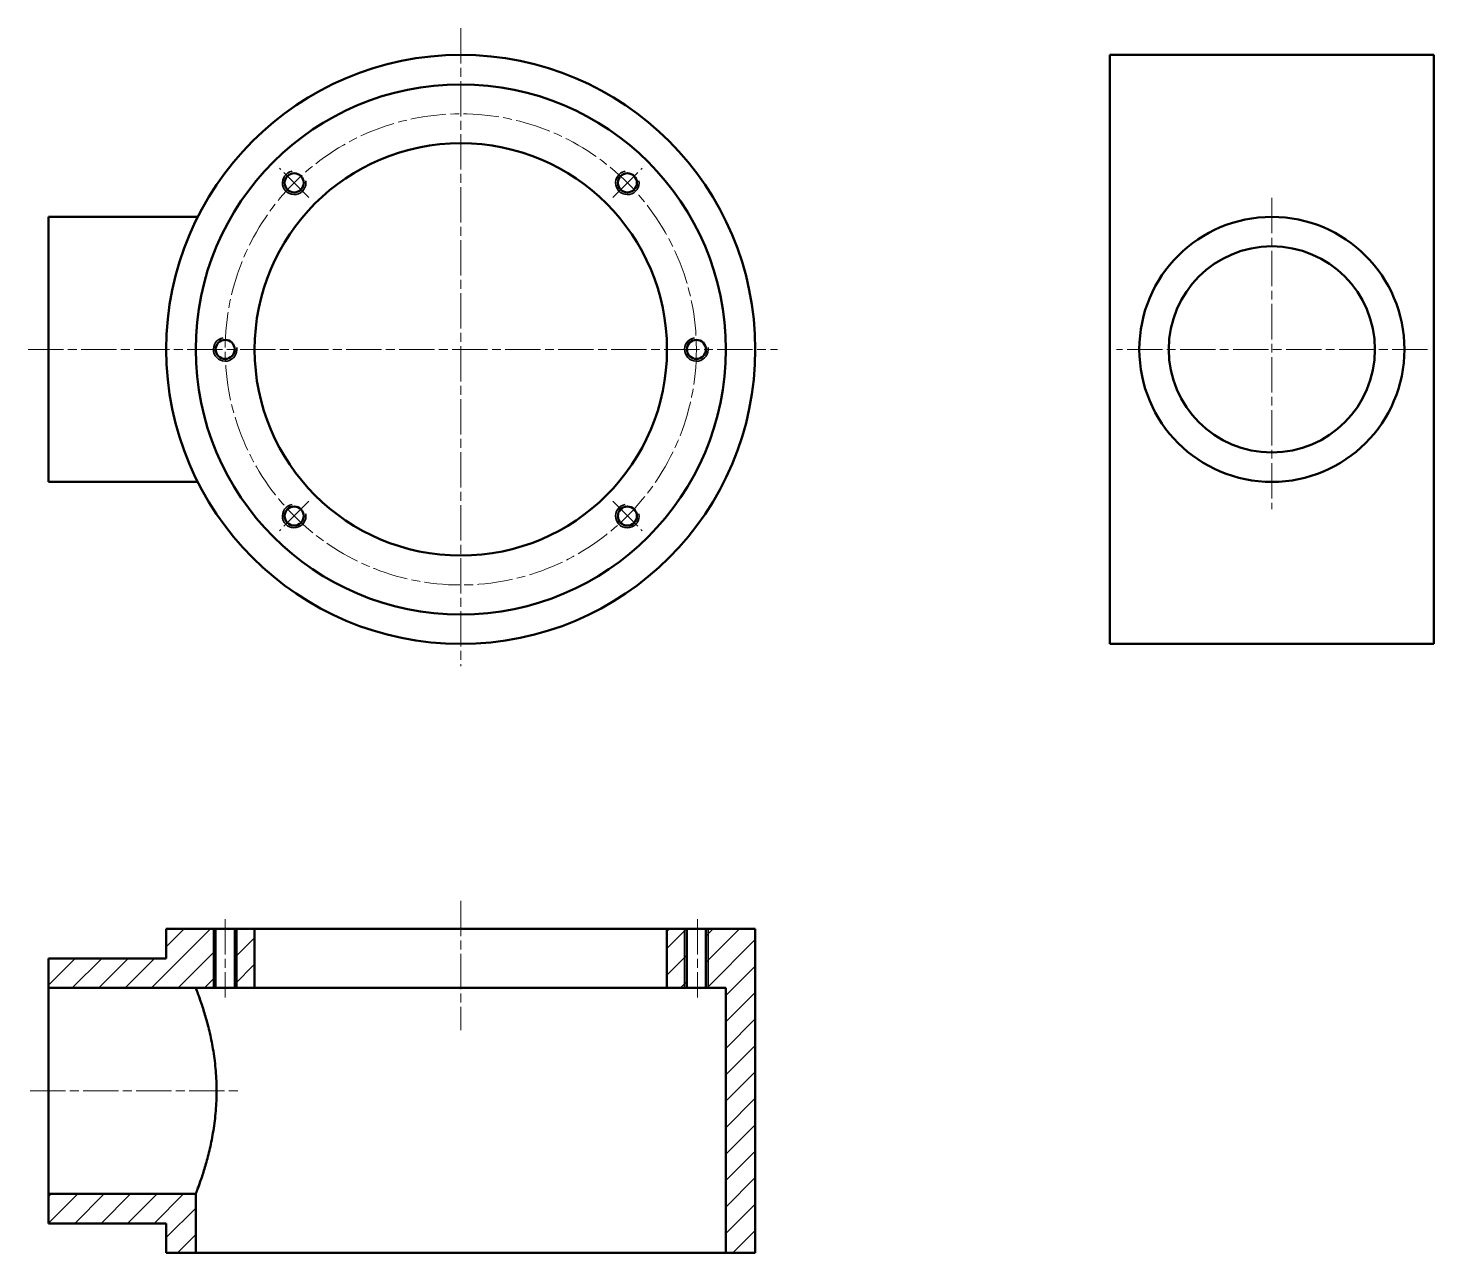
# Model space of a CAD drawing. Header units: millimetres. Extents: x 180 to 419, y 286 to 494.
import ezdxf

# ---------------------------------------------------------------- set-up
doc = ezdxf.new("R2010")
doc.units = ezdxf.units.MM
doc.linetypes.add('AM_ISO08W050x2', pattern=[9, 6, -0.75, 1.5, -0.75])
doc.layers.add('Hatch (ISO)', color=7, linetype='Continuous', lineweight=25, true_color=0xff0080)
for name, color, linetype, lineweight in [('Netmanh', 5, 'Continuous', 13), ('Visible (ISO)', 7, 'Continuous', 50), ('Visible Narrow (ISO)', 7, 'Continuous', 35)]:
    doc.layers.add(name, color=color, linetype=linetype, lineweight=lineweight)

msp = doc.modelspace()

# ---------------------------------------------------------------- hatches: boundary and pattern name
at = {"layer": 'Netmanh'}
h = msp.add_hatch(dxfattribs=at)
h.set_pattern_fill('ANSI31', color=256)
h.paths.add_polyline_path([(211.34, 341.07), (203.49, 341.07), (203.34, 340.92), (203.34, 336.07), (183.34, 336.07), (183.34, 331.07), (208.34, 331.07), (211.34, 331.07)])
h = msp.add_hatch(dxfattribs=at)
h.set_pattern_fill('ANSI31', color=256)
h.paths.add_polyline_path([(303.34, 341.07), (295.34, 341.07), (295.34, 331.07), (298.34, 331.07), (298.34, 286.07), (303.34, 286.07)])
h.paths.add_polyline_path([(208.34, 296.07), (183.34, 296.07), (183.34, 291.07), (203.34, 291.07), (203.34, 286.07), (208.34, 286.07)])
h = msp.add_hatch(dxfattribs=at)
h.set_pattern_fill('ANSI31', color=256)
h.paths.add_polyline_path([(211.72, 341.07), (211.34, 341.07), (211.34, 331.07), (211.72, 331.07)])
h.paths.add_polyline_path([(215.34, 341.07), (214.96, 341.07), (214.96, 331.07), (215.34, 331.07)])
h.paths.add_polyline_path([(218.34, 341.07), (215.34, 341.07), (215.34, 331.07), (218.34, 331.07)])
h.paths.add_polyline_path([(291.34, 341.07), (288.8, 341.07), (288.34, 340.61), (288.34, 331.07), (291.34, 331.07)])
h.paths.add_polyline_path([(291.72, 341.07), (291.34, 341.07), (291.34, 331.07), (291.72, 331.07)])
h.paths.add_polyline_path([(295.34, 341.07), (294.96, 341.07), (294.96, 331.07), (295.34, 331.07)])

# ---------------------------------------------------------------- linework, layer by layer
at = {"layer": 'Hatch (ISO)', "linetype": 'Continuous'}
for p, q in [((203.34, 340.92), (203.49, 341.07)), ((288.34, 340.61), (288.8, 341.07))]:
    msp.add_line(p, q, dxfattribs=at)
at = {"layer": 'Netmanh', "linetype": 'AM_ISO08W050x2'}
for p, q in [((253.34, 494.01), (253.34, 385.68)), ((227.55, 465.24), (222.56, 470.24)), ((279.13, 465.24), (284.12, 470.24)), ((391.03, 465.17), (391.03, 412.35)), ((179.89, 439.46), (307.11, 439.46)), ((417.44, 439.46), (364.63, 439.46)), ((227.55, 413.67), (222.56, 408.68)), ((279.13, 413.67), (284.12, 408.68)), ((253.34, 345.84), (253.34, 323.9)), ((213.34, 342.73), (213.34, 329.4)), ((293.53, 342.73), (293.53, 329.4)), ((180.23, 313.57), (215.76, 313.57))]:
    msp.add_line(p, q, dxfattribs=at)
msp.add_circle((253.34, 439.46), 40, dxfattribs=at)
at = {"layer": 'Visible (ISO)'}
for p, q in [((418.53, 489.46), (363.53, 489.46)), ((363.53, 489.46), (363.53, 389.46)), ((418.53, 389.46), (418.53, 489.46)), ((183.34, 461.96), (208.69, 461.96)), ((183.34, 461.96), (183.34, 416.96)), ((183.34, 416.96), (208.69, 416.96)), ((418.53, 389.46), (363.53, 389.46)), ((203.34, 341.07), (203.34, 336.07)), ((211.72, 341.07), (203.34, 341.07)), ((211.72, 341.07), (214.96, 341.07)), ((211.72, 331.07), (211.72, 341.07)), ((218.34, 341.07), (214.96, 341.07)), ((214.96, 341.07), (214.96, 331.07)), ((218.34, 341.07), (288.34, 341.07)), ((218.34, 331.07), (218.34, 341.07)), ((288.34, 341.07), (288.34, 331.07)), ((291.72, 341.07), (288.34, 341.07)), ((291.72, 341.07), (294.96, 341.07)), ((291.72, 331.07), (291.72, 341.07)), ((303.34, 341.07), (294.96, 341.07)), ((294.96, 341.07), (294.96, 331.07)), ((303.34, 286.07), (303.34, 341.07)), ((183.34, 336.07), (183.34, 331.07)), ((203.34, 336.07), (183.34, 336.07)), ((183.34, 296.07), (183.34, 331.07)), ((183.34, 331.07), (208.34, 331.07)), ((208.34, 331.07), (211.72, 331.07)), ((214.96, 331.07), (211.72, 331.07)), ((214.96, 331.07), (218.34, 331.07)), ((218.34, 331.07), (288.34, 331.07)), ((288.34, 331.07), (291.72, 331.07)), ((294.96, 331.07), (291.72, 331.07)), ((294.96, 331.07), (298.34, 331.07)), ((298.34, 331.07), (298.34, 286.07)), ((183.34, 296.07), (183.34, 291.07)), ((208.34, 296.07), (183.34, 296.07)), ((208.34, 286.07), (208.34, 296.07)), ((183.34, 291.07), (203.34, 291.07)), ((203.34, 291.07), (203.34, 286.07)), ((203.34, 286.07), (208.34, 286.07)), ((298.34, 286.07), (208.34, 286.07)), ((298.34, 286.07), (303.34, 286.07))]:
    msp.add_line(p, q, dxfattribs=at)
for centre, radius in [((253.34, 439.46), 50), ((253.34, 439.46), 45), ((253.34, 439.46), 35), ((225.06, 467.74), 1.62), ((281.62, 467.74), 1.62), ((391.03, 439.46), 22.5), ((391.03, 439.46), 17.5), ((213.34, 439.46), 1.62), ((293.34, 439.46), 1.62), ((225.06, 411.17), 1.62), ((281.62, 411.17), 1.62)]:
    msp.add_circle(centre, radius, dxfattribs=at)
msp.add_open_spline([(208.34, 331.07), (208.34, 331.07), (208.38, 330.96), (208.55, 330.51), (208.68, 330.17), (209.01, 329.27), (209.21, 328.72), (209.63, 327.44), (209.85, 326.71), (210.3, 325.17), (210.53, 324.3), (210.96, 322.4), (211.17, 321.37), (211.51, 319.22), (211.65, 318.09), (211.84, 315.82), (211.88, 314.68), (211.88, 313.57), (211.88, 312.45), (211.84, 311.31), (211.65, 309.04), (211.51, 307.91), (211.17, 305.76), (210.96, 304.73), (210.53, 302.83), (210.3, 301.96), (209.85, 300.42), (209.63, 299.7), (209.21, 298.42), (209.01, 297.86), (208.68, 296.96), (208.55, 296.62), (208.38, 296.17), (208.34, 296.07), (208.34, 296.07)], degree=3, knots=[8.002826, 8.002826, 8.002826, 8.002826, 8.336128, 8.336128, 8.669429, 8.669429, 9.002731, 9.002731, 9.336033, 9.336033, 9.669633, 9.669633, 10.003234, 10.003234, 10.336834, 10.336834, 10.670435, 10.670435, 10.670435, 11.004035, 11.004035, 11.337635, 11.337635, 11.671236, 11.671236, 12.004836, 12.004836, 12.338138, 12.338138, 12.67144, 12.67144, 13.004741, 13.004741, 13.338043, 13.338043, 13.338043, 13.338043], dxfattribs=at)
at = {"layer": 'Visible Narrow (ISO)'}
for p, q in [((211.34, 341.07), (211.34, 331.07)), ((215.34, 331.07), (215.34, 341.07)), ((291.34, 341.07), (291.34, 331.07)), ((295.34, 331.07), (295.34, 341.07))]:
    msp.add_line(p, q, dxfattribs=at)
at = {"layer": 'Visible Narrow (ISO)', "extrusion": (0, 0, -1)}
for centre in [(-225.06, 467.74), (-281.62, 467.74), (-213.34, 439.46), (-293.34, 439.46), (-225.06, 411.17), (-281.62, 411.17)]:
    msp.add_arc(centre, 2, 170, 80, dxfattribs=at)

doc.saveas('drawing.dxf')
